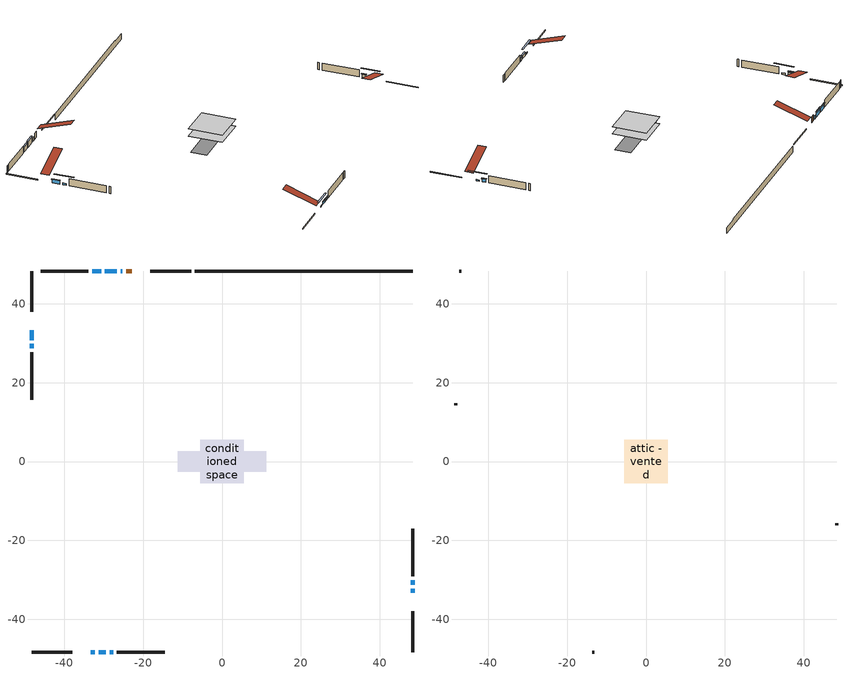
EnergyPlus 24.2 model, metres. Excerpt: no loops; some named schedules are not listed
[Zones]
conditioned space
 floor adiabatic (AdiabaticFloorConstruction): -5.56,-5.56 -5.56,5.56 5.56,5.56 5.56,-5.56 z0.61
 floor foundation (Slab1 construction): -11.22,-2.6 -11.22,2.6 11.22,2.6 11.22,-2.6 z-1.52
 wall outside (RimJoist1 construction): -7.86,48.34 -18.22,48.34 / -48.34,-48.34 -37.98,-48.34 / -48.34,48.34 -48.34,37.98 / 48.34,-48.34 48.34,-37.98 z0.61:0.91
 wall outside (AdiabaticWallConstruction 1): -22.93,48.34 -24.34,48.34 z0.61:2.64
 wall outside (AdiabaticWallConstruction): -25.27,48.34 -25.73,48.34 / -48.34,33.27 -48.34,30.83 z0.61:1.83; 48.34,-33.27 48.34,-32.25 / -33.27,-48.34 -32.25,-48.34 z0.61:1.02; -48.34,29.9 -48.34,28.68 z0.61:1.27; 48.34,-31.32 48.34,-30.1 z0.61:1.68; -26.66,48.34 -29.7,48.34 z0.61:2.44; -30.63,48.34 -32.97,48.34 z0.61:2.24; -31.32,-48.34 -29.44,-48.34 / -28.51,-48.34 -27.6,-48.34 z0.61:1.53
 wall outside (Wall1 construction): -33.9,48.34 -45.98,48.34 / -26.67,-48.34 -14.59,-48.34 / -48.34,27.75 -48.34,15.67 / 48.34,-29.17 48.34,-17.09 z0.61:3.05
 wall foundation (FoundationWall1 construction): -6.93,48.34,-1.52 -6.93,48.34,0.61 42.81,48.34,0.61 42.81,48.34,0.32 48.34,48.34,0.32 48.34,48.34,-1.52
 window (WindowConstruction 6): -25.27,48.34 -25.73,48.34 z0.61:1.83
 window (WindowConstruction 5): -48.34,33.27 -48.34,30.83 z0.61:1.83
 window (WindowConstruction 7): 48.34,-33.27 48.34,-32.25 z0.61:1.02
 window (WindowConstruction 8): -33.27,-48.34 -32.25,-48.34 z0.61:1.02
 window (WindowConstruction 9): -48.34,29.9 -48.34,28.68 z0.61:1.27
 window (WindowConstruction): 48.34,-31.32 48.34,-30.1 z0.61:1.68
 window (WindowConstruction 1): -26.66,48.34 -29.7,48.34 z0.61:2.44
 window (WindowConstruction 2): -30.63,48.34 -32.97,48.34 z0.61:2.23
 window (WindowConstruction 3): -31.32,-48.34 -29.44,-48.34 z0.61:1.52
 window (WindowConstruction 4): -28.51,-48.34 -27.6,-48.34 z0.61:1.52
 door (Door): -22.94,48.34 -24.34,48.34 z0.61:2.64
 ceiling adiabatic (AdiabaticFloorConstruction): 5.56,-5.56 5.56,5.56 -5.56,5.56 -5.56,-5.56 z0.61
attic - vented
 floor to conditioned space (Floor1 construction Reversed): -5.56,-5.56 -5.56,5.56 5.56,5.56 5.56,-5.56 z3.05
 wall outside (Wall2 construction): -46.9,48.34 -47.41,48.34 / -13.66,-48.34 -13.15,-48.34 / -48.34,14.74 -48.34,14.23 / 48.34,-16.16 48.34,-15.66 z0.61:3.05
 roof outside (Roof1 construction): -22.01,48.34,3.05 -22.01,37.51,6.66 -19.15,37.51,6.66 -19.15,48.34,3.05; -34.2,-48.34,3.05 -34.2,-37.51,6.66 -37.05,-37.51,6.66 -37.05,-48.34,3.05; -48.34,34.2,3.05 -37.51,34.2,6.66 -37.51,37.05,6.66 -48.34,37.05,3.05; 48.34,-34.2,3.05 37.51,-34.2,6.66 37.51,-37.05,6.66 48.34,-37.05,3.05
shading: -48.34,30.63 -48.34,33.47 -48.75,33.47 -48.75,30.63 z2.03; 48.34,-29.61 48.34,-35.91 48.75,-35.91 48.75,-29.61 z3.65; -29.61,-48.34 -35.91,-48.34 -35.91,-48.75 -29.61,-48.75 z3.65; -48.34,26.04 -48.34,32.54 -48.75,32.54 -48.75,26.04 z3.91; 48.34,-29.9 48.34,-31.52 48.75,-31.52 48.75,-29.9 z1.88; -29.91,48.34 -26.45,48.34 -26.45,48.75 -29.91,48.75 z2.64; -33.17,48.34 -30.43,48.34 -30.43,48.75 -33.17,48.75 z2.44; -29.24,-48.34 -31.52,-48.34 -31.52,-48.75 -29.24,-48.75 z1.73; -27.4,-48.34 -28.71,-48.34 -28.71,-48.75 -27.4,-48.75 z1.73
[Building]
Building 1: Terrain=Suburbs
[Site:Location]
Edmonton Intl AP_AB: Latitude {deg}=53.31; Longitude {deg}=-113.58; Time Zone {hr}=-7; Elevation {m}=723; Keep Site Location Information=Yes
[Site:GroundTemperature:Shallow]
-1.56185, -3.61833, -3.78302, -2.80711, 1.11059, 5.01004, 8.39065, 10.5322, 10.7141, 8.97234, 5.67794, 1.89811
[Site:WaterMainsTemperature]
Calculation Method=Schedule; Temperature Schedule=mains temperature schedule
[Material] Roughness=Rough; Thermal Absorptance=0.9
Name | Thickness {m} | Conductivity {W/m-K} | Density {kg/m3} | Specific Heat {J/kg-K} | Solar Absorptance | Visible Absorptance
asphalt or fiberglass shingles | 0.00635 | 0.162714 | 1121.4 | 1465.45 | 0.4 | 0.4
ceiling loosefill ins | 0.254 | 0.0480833 | 16.02 | 1046.75 | 0.7 | 0.7
ceiling stud and cavity | 0.1397 | 0.217361 | 65.682 | 1177.47 | 0.7 | 0.7
concrete 4.0 in. | 0.1016 | 1.803125 | 2242.8 | 837.4 | 0.7 | 0.7
concrete 8.0 in. | 0.2032 | 1.803125 | 2242.8 | 837.4 | 0.7 | 0.7
door material | 0.04445 | 0.327969 | 512.64 | 1214.23 | 0.7 | 0.7
exterior vertical ins | 0.0457286 | 0.029427 | 32.04 | 1214.23 | 0.7 | 0.7
floor covering | 0.0127 | 0.0433444 | 54.468 | 1339.84 | 0.6 | 0.6
floor rigid ins; wall rigid ins | 0.512978 | 0.029427 | 32.04 | 1214.23 | 0.7 | 0.7
floor stud and cavity | 0.1397 | 1.75129 | 37.0049 | 1207.88 | 0.7 | 0.7
furniture material conditioned space 1 | 0.1524 | 0.115458 | 640.8 | 1214.23 | 0.6 | 0.6
gypsum board | 0.0127 | 0.160291 | 801 | 837.4 | 0.6 | 0.6
gypsum board 1 | 0.0127 | 0.160291 | 801 | 837.4 | 0.7 | 0.7
osb sheathing 0.5 in. | 0.0127 | 0.115458 | 512.64 | 1214.23 | 0.7 | 0.7
osb sheathing 0.75 in. | 0.01905 | 0.115458 | 512.64 | 1214.23 | 0.7 | 0.7
osb sheathing 2.0 in. | 0.0508 | 0.115458 | 512.64 | 1214.23 | 0.7 | 0.7
rim joist stud and cavity | 0.0508 | 0.0284916 | 125.044 | 1163.47 | 0.6 | 0.6
wall stud and cavity | 0.1397 | 0.0890442 | 139.0536 | 1170.24 | 0.7 | 0.7
wall stud and cavity 1 | 0.0889 | 6.1454 | 50.32683 | 1063.81 | 0.6 | 0.6
wall stud and cavity 2 | 0.0889 | 0.380278 | 52.3479 | 1209.89 | 0.7 | 0.7
wall stud and cavity 3 | 0.0889 | 0.391764 | 83.0341 | 1211.67 | 0.7 | 0.7
wood siding | 0.0254 | 0.102417 | 544.68 | 1172.36 | 0.4 | 0.4
wood siding 1 | 0.00254 | 0.102417 | 544.68 | 1172.36 | 0.4 | 0.4
wood siding 2; wood siding 3; wood siding 4 | 0.0254 | 0.102417 | 544.68 | 1172.36 | 0.7 | 0.7
[WindowMaterial:SimpleGlazingSystem]
Name | U-Factor {W/m2-K} | Solar Heat Gain Coefficient
WindowMaterial | 2.99003 | 0.55
WindowMaterial 1 | 1.95153 | 0.46
WindowMaterial 2 | 1.99922 | 0.45
WindowMaterial 3 | 2.96562 | 0.58
WindowMaterial 4 | 2.29334 | 0.38
WindowMaterial 5 | 2.02761 | 0.44
WindowMaterial 6 | 2.205903 | 0.4
WindowMaterial 7 | 6.06013 | 0.59
WindowMaterial 8 | 3.01388 | 0.51
[Construction]
AdiabaticFloorConstruction: floor stud and cavity, floor rigid ins, osb sheathing 0.75 in., floor covering
AdiabaticWallConstruction: wood siding 3, wall rigid ins, wall stud and cavity 2, gypsum board
AdiabaticWallConstruction 1: wood siding 4, wall rigid ins, wall stud and cavity 2, gypsum board
Door: door material
Floor1 construction Reversed: gypsum board, ceiling stud and cavity, ceiling loosefill ins
FoundationWall1 construction: concrete 8.0 in., gypsum board 1
furniture construction conditioned space 1: furniture material conditioned space 1
PartitionWallConstruction: gypsum board, wall stud and cavity 3, gypsum board
RimJoist1 construction: wood siding 2, osb sheathing 2.0 in., rim joist stud and cavity
Roof1 construction: asphalt or fiberglass shingles
Slab1 construction: concrete 4.0 in.
Wall1 construction: wood siding, osb sheathing 0.5 in., wall stud and cavity, gypsum board
Wall2 construction: wood siding 1, wall stud and cavity 1
WindowConstruction: WindowMaterial
WindowConstruction 1: WindowMaterial 1
WindowConstruction 2: WindowMaterial 2
WindowConstruction 3: WindowMaterial 3
WindowConstruction 4: WindowMaterial 4
WindowConstruction 5: WindowMaterial 5
WindowConstruction 6: WindowMaterial 6
WindowConstruction 7; WindowConstruction 8: WindowMaterial 7
WindowConstruction 9: WindowMaterial 8
[Zone] Multiplier=1; Part of Total Floor Area=Yes
Name | Volume {m3}
attic - vented | 72.423
conditioned space | 576.8
[Space]
Name | Zone | Volume {m3}
attic - vented 1 | attic - vented | 72.423
conditioned space 1 | conditioned space | 576.8
[ZoneInfiltration:EffectiveLeakageArea]
infil attic - vented 1: Zone or Space=attic - vented 1; Schedule=Always On Discrete; Effective Air Leakage Area {cm2}=4299.13; Stack Coefficient=0.000420561; Wind Coefficient=1.38559e-05
[ZoneMixing]
whole house fan mix: Zone or Space=attic - vented; Schedule=Always On Continuous; Design Flow Rate Calculation Method=Flow/Zone; Design Flow Rate {m3/s}=0; Source Zone or Space=conditioned space
[SurfaceProperty:ExposedFoundationPerimeter]
Slab1: Exposed Perimeter Calculation Method=TotalExposedPerimeter; Total Exposed Perimeter {m}=55.272
[InternalMass] Zone or ZoneList=conditioned space; Space or SpaceList=conditioned space 1
Name | Construction | Surface Area {m2}
furniture mass conditioned space 1 | furniture construction conditioned space 1 | 96.048
partition wall mass | PartitionWallConstruction | 240.12
[Lights]
interior lighting: Zone or ZoneList or Space or SpaceList=conditioned space 1; Schedule=interior lighting schedule; Design Level Calculation Method=LightingLevel; Lighting Level {W}=343.2; Return Air Fraction=0; Fraction Radiant=0.6; Fraction Visible=0.2; Fraction Replaceable=1
[People]
occupants: Zone or ZoneList or Space or SpaceList=conditioned space 1; Number of People Schedule=occupants schedule; Number of People Calculation Method=People; Number of People=3; Fraction Radiant=0.314171; Sensible Heat Fraction=0.56303; Activity Level Schedule=occupants activity schedule; Carbon Dioxide Generation Rate {m3/s-W}=0; Enable ASHRAE 55 Comfort Warnings=No; Mean Radiant Temperature Calculation Type=EnclosureAveraged
[ElectricEquipment] Zone or ZoneList or Space or SpaceList=conditioned space 1; Design Level Calculation Method=EquipmentLevel
Name | Schedule | Design Level {W} | Fraction Latent | Fraction Radiant | Fraction Lost
clothes dryer | clothes dryer schedule | 140.772 | 0.015 | 0.081 | 0.85
clothes washer | clothes washer schedule | 32.1985 | 0.03 | 0.162 | 0.7
cooking range | cooking range schedule | 215.147 | 0.08 | 0.432 | 0.2
dishwasher | dishwasher schedule | 66.8632 | 0.3 | 0.18 | 0.4
fridge | fridge schedule | 72.9452 | 0 | 0.6 | 0
mech vent bath fan 0 | mech vent bath fan 0 schedule | 50.2 | 0 | 0 | 1
mech vent house fan | mech vent house fan schedule | 0 | 0 | 0 | 1
mech vent house fan cfis | mech vent house fan cfis schedule | 0 | 0 | 0 | 0
mech vent range fan 0 | mech vent range fan 0 schedule | 57 | 0 | 0 | 1
misc plug loads | misc plug loads schedule | 494.7 | 0.045 | 0.513 | 0.1
whole house fan | Always On Discrete | 0 | 0 | 0 | 1
[OtherEquipment] Zone or ZoneList or Space or SpaceList=conditioned space 1; Design Level Calculation Method=EquipmentLevel
Name | Fuel Type | Schedule | Design Level {W} | Fraction Latent | Fraction Radiant | Fraction Lost
clothes dryer 1 | Electricity | clothes dryer schedule | 0 | 0.015 | 0.081 | 0.85
cooking range 1 | Electricity | cooking range schedule | 0 | 0.08 | 0.432 | 0.2
general water use latent | None | general water use schedule | 62.594 | 1 | 0 | 0
general water use sensible | None | general water use schedule | -61.6891 | 0 | 0.6 | 0
mech vent house fan latent load | None | Always On Discrete | 0 | 1 | 0 | 0
mech vent house fan sensible load | None | Always On Discrete | 0 | 0 | 0 | 0
water heater energy adjustment1 | NaturalGas | Always On Discrete | 0.01 | 0 | 0 | 1
[ZoneInfiltration:DesignFlowRate] Zone or ZoneList or Space or SpaceList=conditioned space 1; Schedule=Always On Discrete; Design Flow Rate Calculation Method=Flow/Zone; Design Flow Rate {m3/s}=0
infil flow; natural vent flow; whole house fan flow
[AvailabilityManager:Scheduled]
central ac and furnace airloop Availability Manager: Schedule=Always On Discrete
[Foundation:Kiva]
Foundation Kiva 1: Initial Indoor Air Temperature {C}=18; Wall Height Above Grade {m}=0.609996; Wall Depth Below Slab {m}=0.2032; Custom Block Material Name 1=exterior vertical ins; Custom Block Depth 1 {m}=2.13; Custom Block X Position 1 {m}=0.2159; Custom Block Z Position 1 {m}=0
[Foundation:Kiva:Settings]
Soil Conductivity {W/m-K}=0.849921; Soil Density {kg/m3}=1842.3; Soil Specific Heat {J/kg-K}=418.7; Ground Solar Absorptivity=0.9; Ground Thermal Absorptivity=0.9; Ground Surface Roughness {m}=0.03; Far-Field Width {m}=40; Deep-Ground Boundary Condition=ZeroFlux; Deep-Ground Depth {m}=40; Minimum Cell Dimension {m}=0.2; Maximum Cell Growth Coefficient=3; Simulation Timestep=Timestep
[Exterior:Lights]
exterior lighting: Schedule=exterior lighting schedule; Design Level {W}=75.6
[EnergyManagementSystem:GlobalVariable]
central_ac_and_furnace_airloop_Fan_RTF
infil_program_Qfan
infil_program_Qinf
natural_vent_program_Qnv
natural_vent_program_Qwhf
[EnergyManagementSystem:Sensor]
Name | Output:Variable or Output:Meter Index Key | Output:Variable or Output:Meter
airflow_gain | infil flow | Infiltration Sensible Heat Gain Energy
airflow_gain_1 | natural vent flow | Infiltration Sensible Heat Gain Energy
airflow_gain_2 | whole house fan flow | Infiltration Sensible Heat Gain Energy
airflow_loss | infil flow | Infiltration Sensible Heat Loss Energy
airflow_loss_1 | natural vent flow | Infiltration Sensible Heat Loss Energy
airflow_loss_2 | whole house fan flow | Infiltration Sensible Heat Loss Energy
clg_load_cond |  | Cooling:EnergyTransfer:Zone:CONDITIONED SPACE
clg_sp_s; clg_sp_s_1 | cooling setpoint | Schedule Value
clothes_dryer_exhaust_0_sch_s | clothes dryer exhaust 0 schedule | Schedule Value
cool_season | cooling season schedule | Schedule Value
htg_load_cond |  | Heating:EnergyTransfer:Zone:CONDITIONED SPACE
htg_sp_s; htg_sp_s_1 | heating setpoint | Schedule Value
ig_ee_conv | clothes dryer | Electric Equipment Convective Heating Energy
ig_ee_conv_2 | cooking range | Electric Equipment Convective Heating Energy
ig_ee_conv_4 | fridge | Electric Equipment Convective Heating Energy
ig_ee_conv_5 | misc plug loads | Electric Equipment Convective Heating Energy
ig_ee_conv_6 | whole house fan | Electric Equipment Convective Heating Energy
ig_ee_rad | clothes dryer | Electric Equipment Radiant Heating Energy
ig_ee_rad_2 | cooking range | Electric Equipment Radiant Heating Energy
ig_ee_rad_4 | fridge | Electric Equipment Radiant Heating Energy
ig_ee_rad_5 | misc plug loads | Electric Equipment Radiant Heating Energy
ig_ee_rad_6 | whole house fan | Electric Equipment Radiant Heating Energy
ig_lgt_conv | interior lighting | Lights Convective Heating Energy
ig_lgt_rad | interior lighting | Lights Radiant Heating Energy
ig_lgt_vis | interior lighting | Lights Visible Radiation Heating Energy
ig_oe_conv | clothes dryer 1 | Other Equipment Convective Heating Energy
ig_oe_conv_1 | cooking range 1 | Other Equipment Convective Heating Energy
ig_oe_conv_2 | general water use latent | Other Equipment Convective Heating Energy
ig_oe_conv_3 | general water use sensible | Other Equipment Convective Heating Energy
ig_oe_conv_4 | water heater energy adjustment1 | Other Equipment Convective Heating Energy
ig_oe_rad | clothes dryer 1 | Other Equipment Radiant Heating Energy
ig_oe_rad_1 | cooking range 1 | Other Equipment Radiant Heating Energy
ig_oe_rad_2 | general water use latent | Other Equipment Radiant Heating Energy
ig_oe_rad_3 | general water use sensible | Other Equipment Radiant Heating Energy
ig_oe_rad_4 | water heater energy adjustment1 | Other Equipment Radiant Heating Energy
ig_ppl_conv | occupants | People Convective Heating Energy
ig_ppl_rad | occupants | People Radiant Heating Energy
im_conv | furniture mass conditioned space 1 | Surface Inside Face Convection Heat Gain Energy
im_conv_1 | partition wall mass | Surface Inside Face Convection Heat Gain Energy
im_ig | furniture mass conditioned space 1 | Surface Inside Face Internal Gains Radiation Heat Gain Energy
im_ig_1 | partition wall mass | Surface Inside Face Internal Gains Radiation Heat Gain Energy
im_lgt | furniture mass conditioned space 1 | Surface Inside Face Lights Radiation Heat Gain Energy
im_lgt_1 | partition wall mass | Surface Inside Face Lights Radiation Heat Gain Energy
im_sol | furniture mass conditioned space 1 | Surface Inside Face Solar Radiation Heat Gain Energy
im_sol_1 | partition wall mass | Surface Inside Face Solar Radiation Heat Gain Energy
im_surf | furniture mass conditioned space 1 | Surface Inside Face Net Surface Thermal Radiation Heat Gain Energy
im_surf_1 | partition wall mass | Surface Inside Face Net Surface Thermal Radiation Heat Gain Energy
mech_vent_bath_fan_0_sch_s | mech vent bath fan 0 schedule | Schedule Value
mech_vent_range_fan_0_sch_s | mech vent range fan 0 schedule | Schedule Value
mv_conv | mech vent bath fan 0 | Electric Equipment Convective Heating Energy
mv_conv_1 | mech vent house fan | Electric Equipment Convective Heating Energy
mv_conv_2 | mech vent house fan cfis | Electric Equipment Convective Heating Energy
mv_conv_3 | mech vent range fan 0 | Electric Equipment Convective Heating Energy
mv_conv_4 | mech vent house fan latent load | Other Equipment Convective Heating Energy
mv_conv_5 | mech vent house fan sensible load | Other Equipment Convective Heating Energy
mv_rad | mech vent bath fan 0 | Electric Equipment Radiant Heating Energy
mv_rad_1 | mech vent house fan | Electric Equipment Radiant Heating Energy
mv_rad_2 | mech vent house fan cfis | Electric Equipment Radiant Heating Energy
mv_rad_3 | mech vent range fan 0 | Electric Equipment Radiant Heating Energy
mv_rad_4 | mech vent house fan latent load | Other Equipment Radiant Heating Energy
mv_rad_5 | mech vent house fan sensible load | Other Equipment Radiant Heating Energy
natural_vent_s | natural vent schedule | Schedule Value
out_pb_s |  | Site Outdoor Air Barometric Pressure
out_wt_s |  | Site Outdoor Air Humidity Ratio
site_vw_s |  | Site Wind Speed
ss_back_out | Window1 | Surface Window Shortwave from Zone Back Out Window Heat Transfer Rate
ss_back_out_1 | Window10 | Surface Window Shortwave from Zone Back Out Window Heat Transfer Rate
ss_back_out_2 | Window12 | Surface Window Shortwave from Zone Back Out Window Heat Transfer Rate
ss_back_out_3 | Window13 | Surface Window Shortwave from Zone Back Out Window Heat Transfer Rate
ss_back_out_4 | Window14 | Surface Window Shortwave from Zone Back Out Window Heat Transfer Rate
ss_back_out_5 | Window2 | Surface Window Shortwave from Zone Back Out Window Heat Transfer Rate
ss_back_out_6 | Window3 | Surface Window Shortwave from Zone Back Out Window Heat Transfer Rate
ss_back_out_7 | Window5 | Surface Window Shortwave from Zone Back Out Window Heat Transfer Rate
ss_back_out_8 | Window7 | Surface Window Shortwave from Zone Back Out Window Heat Transfer Rate
ss_back_out_9 | Window8 | Surface Window Shortwave from Zone Back Out Window Heat Transfer Rate
ss_conv | Door1 | Surface Inside Face Convection Heat Gain Energy
ss_conv_1 | Window1 | Surface Inside Face Convection Heat Gain Energy
ss_conv_10 | Window8 | Surface Inside Face Convection Heat Gain Energy
ss_conv_2 | Window10 | Surface Inside Face Convection Heat Gain Energy
ss_conv_3 | Window12 | Surface Inside Face Convection Heat Gain Energy
ss_conv_4 | Window13 | Surface Inside Face Convection Heat Gain Energy
ss_conv_5 | Window14 | Surface Inside Face Convection Heat Gain Energy
ss_conv_6 | Window2 | Surface Inside Face Convection Heat Gain Energy
ss_conv_7 | Window3 | Surface Inside Face Convection Heat Gain Energy
ss_conv_8 | Window5 | Surface Inside Face Convection Heat Gain Energy
ss_conv_9 | Window7 | Surface Inside Face Convection Heat Gain Energy
ss_ig | Door1 | Surface Inside Face Internal Gains Radiation Heat Gain Energy
ss_ig_1 | Window1 | Surface Inside Face Internal Gains Radiation Heat Gain Energy
ss_ig_10 | Window8 | Surface Inside Face Internal Gains Radiation Heat Gain Energy
ss_ig_2 | Window10 | Surface Inside Face Internal Gains Radiation Heat Gain Energy
ss_ig_3 | Window12 | Surface Inside Face Internal Gains Radiation Heat Gain Energy
ss_ig_4 | Window13 | Surface Inside Face Internal Gains Radiation Heat Gain Energy
ss_ig_5 | Window14 | Surface Inside Face Internal Gains Radiation Heat Gain Energy
ss_ig_6 | Window2 | Surface Inside Face Internal Gains Radiation Heat Gain Energy
ss_ig_7 | Window3 | Surface Inside Face Internal Gains Radiation Heat Gain Energy
ss_ig_8 | Window5 | Surface Inside Face Internal Gains Radiation Heat Gain Energy
ss_ig_9 | Window7 | Surface Inside Face Internal Gains Radiation Heat Gain Energy
ss_lgt | Door1 | Surface Inside Face Lights Radiation Heat Gain Energy
ss_sol | Door1 | Surface Inside Face Solar Radiation Heat Gain Energy
ss_surf | Door1 | Surface Inside Face Net Surface Thermal Radiation Heat Gain Energy
ss_surf_1 | Window1 | Surface Inside Face Net Surface Thermal Radiation Heat Gain Energy
ss_surf_10 | Window8 | Surface Inside Face Net Surface Thermal Radiation Heat Gain Energy
ss_surf_2 | Window10 | Surface Inside Face Net Surface Thermal Radiation Heat Gain Energy
ss_surf_3 | Window12 | Surface Inside Face Net Surface Thermal Radiation Heat Gain Energy
ss_surf_4 | Window13 | Surface Inside Face Net Surface Thermal Radiation Heat Gain Energy
ss_surf_5 | Window14 | Surface Inside Face Net Surface Thermal Radiation Heat Gain Energy
ss_surf_6 | Window2 | Surface Inside Face Net Surface Thermal Radiation Heat Gain Energy
ss_surf_7 | Window3 | Surface Inside Face Net Surface Thermal Radiation Heat Gain Energy
ss_surf_8 | Window5 | Surface Inside Face Net Surface Thermal Radiation Heat Gain Energy
ss_surf_9 | Window7 | Surface Inside Face Net Surface Thermal Radiation Heat Gain Energy
ss_trans_in | Window1 | Surface Window Transmitted Solar Radiation Rate
ss_trans_in_1 | Window10 | Surface Window Transmitted Solar Radiation Rate
ss_trans_in_2 | Window12 | Surface Window Transmitted Solar Radiation Rate
ss_trans_in_3 | Window13 | Surface Window Transmitted Solar Radiation Rate
ss_trans_in_4 | Window14 | Surface Window Transmitted Solar Radiation Rate
ss_trans_in_5 | Window2 | Surface Window Transmitted Solar Radiation Rate
ss_trans_in_6 | Window3 | Surface Window Transmitted Solar Radiation Rate
ss_trans_in_7 | Window5 | Surface Window Transmitted Solar Radiation Rate
ss_trans_in_8 | Window7 | Surface Window Transmitted Solar Radiation Rate
ss_trans_in_9 | Window8 | Surface Window Transmitted Solar Radiation Rate
ss_trans_out | Window1 | Surface Inside Face Initial Transmitted Diffuse Transmitted Out Window Solar Radiation Rate
ss_trans_out_1 | Window10 | Surface Inside Face Initial Transmitted Diffuse Transmitted Out Window Solar Radiation Rate
ss_trans_out_2 | Window12 | Surface Inside Face Initial Transmitted Diffuse Transmitted Out Window Solar Radiation Rate
ss_trans_out_3 | Window13 | Surface Inside Face Initial Transmitted Diffuse Transmitted Out Window Solar Radiation Rate
ss_trans_out_4 | Window14 | Surface Inside Face Initial Transmitted Diffuse Transmitted Out Window Solar Radiation Rate
ss_trans_out_5 | Window2 | Surface Inside Face Initial Transmitted Diffuse Transmitted Out Window Solar Radiation Rate
ss_trans_out_6 | Window3 | Surface Inside Face Initial Transmitted Diffuse Transmitted Out Window Solar Radiation Rate
ss_trans_out_7 | Window5 | Surface Inside Face Initial Transmitted Diffuse Transmitted Out Window Solar Radiation Rate
ss_trans_out_8 | Window7 | Surface Inside Face Initial Transmitted Diffuse Transmitted Out Window Solar Radiation Rate
ss_trans_out_9 | Window8 | Surface Inside Face Initial Transmitted Diffuse Transmitted Out Window Solar Radiation Rate
s_conv | Floor1 | Surface Inside Face Convection Heat Gain Energy
s_conv_1 | FoundationWall1 | Surface Inside Face Convection Heat Gain Energy
s_conv_10 | Wall1:180 | Surface Inside Face Convection Heat Gain Energy
s_conv_11 | Wall1:270 | Surface Inside Face Convection Heat Gain Energy
s_conv_12 | Wall1:90 | Surface Inside Face Convection Heat Gain Energy
s_conv_2 | inferred conditioned ceiling | Surface Inside Face Convection Heat Gain Energy
s_conv_3 | inferred conditioned floor | Surface Inside Face Convection Heat Gain Energy
s_conv_4 | RimJoist1:0 | Surface Inside Face Convection Heat Gain Energy
s_conv_5 | RimJoist1:180 | Surface Inside Face Convection Heat Gain Energy
s_conv_6 | RimJoist1:270 | Surface Inside Face Convection Heat Gain Energy
s_conv_7 | RimJoist1:90 | Surface Inside Face Convection Heat Gain Energy
s_conv_8 | Slab1 | Surface Inside Face Convection Heat Gain Energy
s_conv_9 | Wall1:0 | Surface Inside Face Convection Heat Gain Energy
s_ig | Floor1 | Surface Inside Face Internal Gains Radiation Heat Gain Energy
s_ig_1 | FoundationWall1 | Surface Inside Face Internal Gains Radiation Heat Gain Energy
s_ig_10 | Wall1:180 | Surface Inside Face Internal Gains Radiation Heat Gain Energy
s_ig_11 | Wall1:270 | Surface Inside Face Internal Gains Radiation Heat Gain Energy
s_ig_12 | Wall1:90 | Surface Inside Face Internal Gains Radiation Heat Gain Energy
s_ig_2 | inferred conditioned ceiling | Surface Inside Face Internal Gains Radiation Heat Gain Energy
s_ig_3 | inferred conditioned floor | Surface Inside Face Internal Gains Radiation Heat Gain Energy
s_ig_4 | RimJoist1:0 | Surface Inside Face Internal Gains Radiation Heat Gain Energy
s_ig_5 | RimJoist1:180 | Surface Inside Face Internal Gains Radiation Heat Gain Energy
s_ig_6 | RimJoist1:270 | Surface Inside Face Internal Gains Radiation Heat Gain Energy
s_ig_7 | RimJoist1:90 | Surface Inside Face Internal Gains Radiation Heat Gain Energy
s_ig_8 | Slab1 | Surface Inside Face Internal Gains Radiation Heat Gain Energy
s_ig_9 | Wall1:0 | Surface Inside Face Internal Gains Radiation Heat Gain Energy
s_lgt | Floor1 | Surface Inside Face Lights Radiation Heat Gain Energy
s_lgt_1 | FoundationWall1 | Surface Inside Face Lights Radiation Heat Gain Energy
s_lgt_10 | Wall1:180 | Surface Inside Face Lights Radiation Heat Gain Energy
